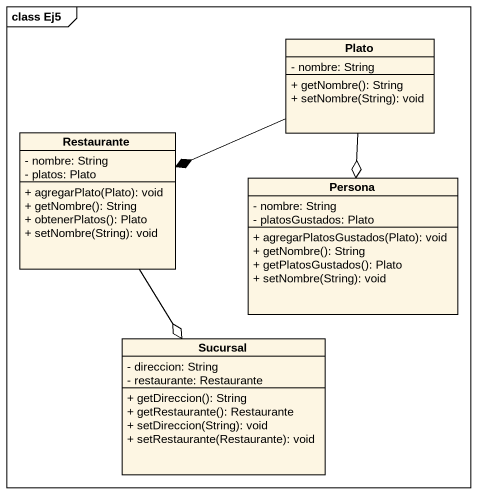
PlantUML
@startuml
mainframe class Ej5
hide circle
hide empty members
skinparam classAttributeIconSize 0
class Plato {
  - nombre: String
  + getNombre(): String
  + setNombre(String): void
}
class Restaurante {
  - nombre: String
  - platos: Plato
  + agregarPlato(Plato): void
  + getNombre(): String
  + obtenerPlatos(): Plato
  + setNombre(String): void
}
class Persona {
  - nombre: String
  - platosGustados: Plato
  + agregarPlatosGustados(Plato): void
  + getNombre(): String
  + getPlatosGustados(): Plato
  + setNombre(String): void
}
class Sucursal {
  - direccion: String
  - restaurante: Restaurante
  + getDireccion(): String
  + getRestaurante(): Restaurante
  + setDireccion(String): void
  + setRestaurante(Restaurante): void
}
Plato -left-* Restaurante
Plato --o Persona
Restaurante --o Sucursal
@enduml
